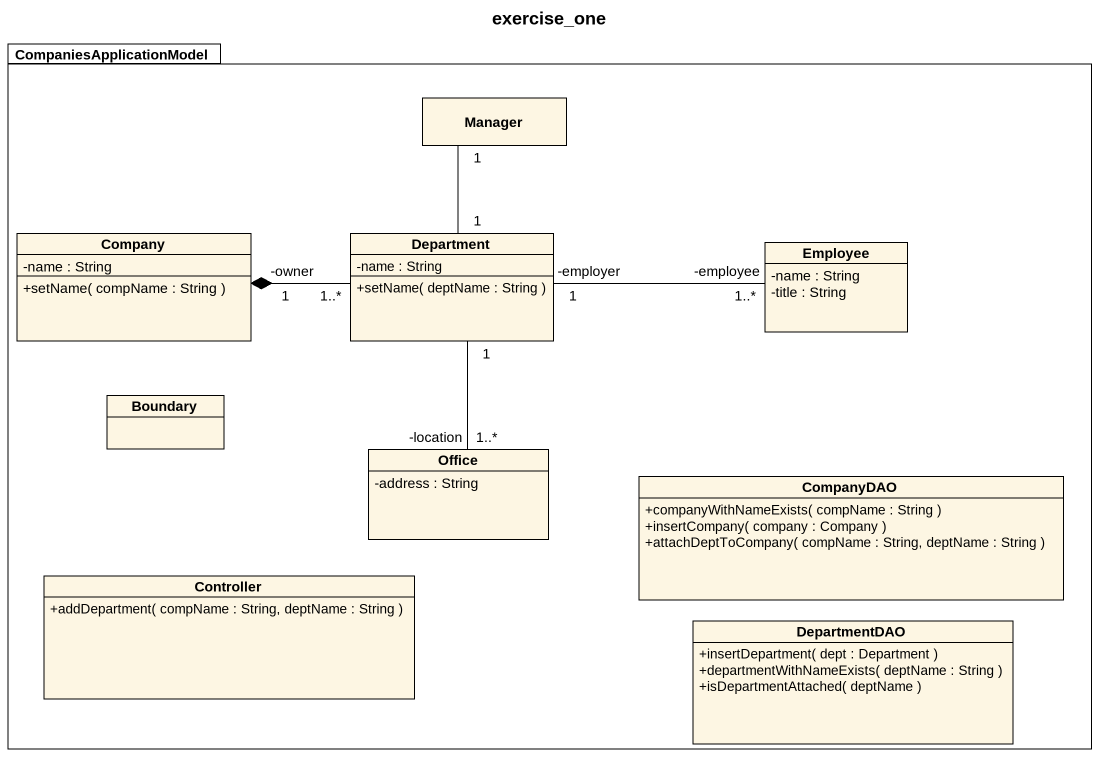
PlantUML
@startuml
title exercise_one
hide circle
hide empty members
skinparam classAttributeIconSize 0
package CompaniesApplicationModel {
  class Manager
  class Company {
    -name : String
    +setName( compName : String )
  }
  class Department {
    -name : String
    +setName( deptName : String )
  }
  class Employee {
    -name : String
    -title : String
  }
  class "Boundary" as Boundary_
  class Office {
    -address : String
  }
  class CompanyDAO {
    +companyWithNameExists( compName : String )
    +insertCompany( company : Company )
    +attachDeptToCompany( compName : String, deptName : String )
  }
  class Controller {
    +addDepartment( compName : String, deptName : String )
  }
  class DepartmentDAO {
    +insertDepartment( dept : Department )
    +departmentWithNameExists( deptName : String )
    +isDepartmentAttached( deptName )
  }
}
Company "-owner\n1" *-right- "1..*" Department
Department "1" -up- "1" Manager
Department "-employer\n1" -right- "-employee\n1..*" Employee
Department "1" -- "-location\n1..*" Office
@enduml
